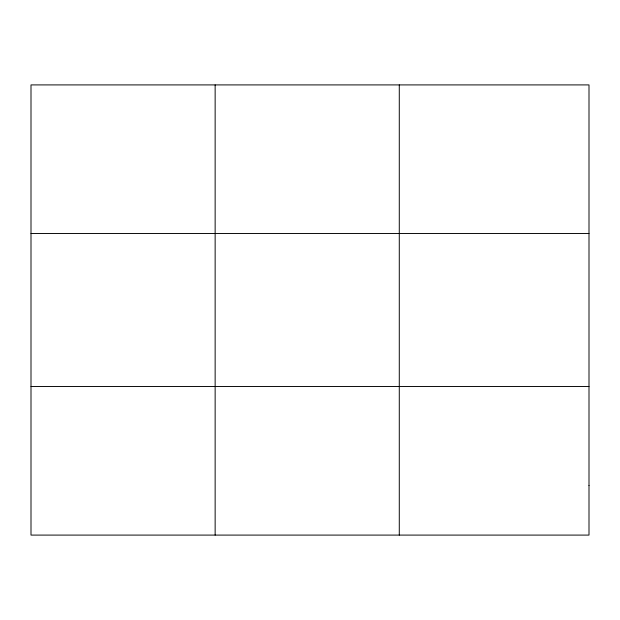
<?xml version="1.0" encoding="UTF-8"?>
<svg xmlns="http://www.w3.org/2000/svg" width="620" height="620" viewBox="0 0 620 620"><rect width="100%" height="100%" fill="white"/><g stroke="black" fill="none" stroke-linecap="round" stroke-linejoin="round"><path stroke-width="0.93" d="M215.14 535.091L215.14 84.909M399.28 535.091L399.28 84.909M31 233.469L589 233.469M31 386.531L589 386.531M589 485.568L589 535.091L31 535.091L31 84.909L589 84.909L589 485.568"/></g></svg>
